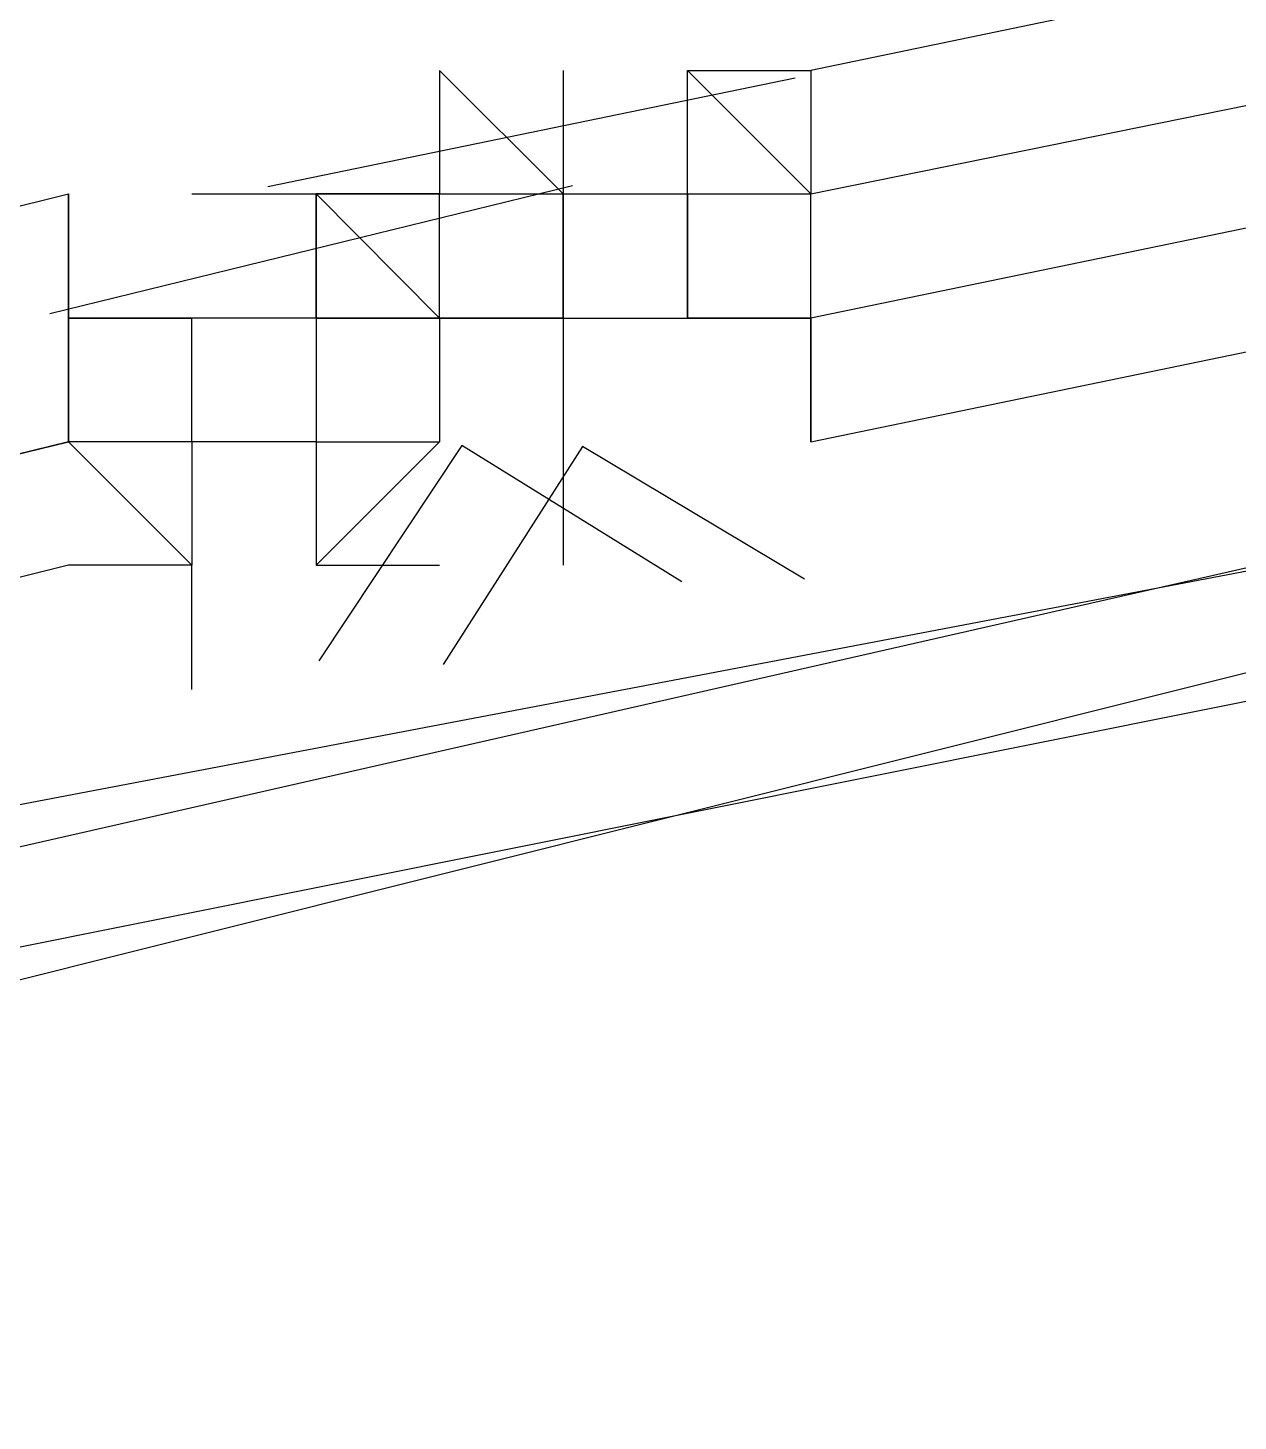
# Model space of a CAD drawing. Header units: feet. Extents: x -84 to 198, y -22 to 181.
# Drawn here: x 63.6756 to 63.806, y 151.3256 to 151.4757 of the extents above; entities that cross this region are included whole.
import ezdxf

# ---------------------------------------------------------------- set-up
doc = ezdxf.new("R2010")
doc.units = ezdxf.units.FT
doc.layers.add('A-LINEA', color=7, linetype='CONTINUOUS')

msp = doc.modelspace()

# ---------------------------------------------------------------- linework, layer by layer
at = {"layer": 'A-LINEA'}
for p, q in [((63.72, 151.4711), (63.72, 151.4578)), ((63.72, 151.4711), (63.7333, 151.4578)), ((63.72, 151.4711), (63.72, 151.4578)), ((63.72, 151.4711), (63.7333, 151.4578)), ((63.7333, 151.4711), (63.7333, 151.4711)), ((63.7333, 151.4711), (63.7333, 151.4711)), ((63.7333, 151.4711), (63.7333, 151.4711)), ((63.7333, 151.4711), (63.7333, 151.4711)), ((63.7333, 151.4711), (63.7333, 151.4711)), ((63.7333, 151.4711), (63.7333, 151.4711)), ((63.7467, 151.4711), (63.7467, 151.4711)), ((63.7467, 151.4711), (63.7467, 151.4711)), ((63.7467, 151.4711), (63.76, 151.4711)), ((63.7467, 151.4711), (63.7467, 151.4711)), ((63.7467, 151.4711), (63.7467, 151.4711)), ((63.7467, 151.4711), (63.76, 151.4711)), ((63.7467, 151.4711), (63.7467, 151.4711)), ((63.7467, 151.4711), (63.7467, 151.4711)), ((63.7467, 151.4578), (63.7467, 151.4711)), ((63.7467, 151.4711), (63.7467, 151.4711)), ((63.7467, 151.4711), (63.7467, 151.4711)), ((63.7467, 151.4711), (63.7467, 151.4711)), ((63.7467, 151.4711), (63.7467, 151.4711)), ((63.7467, 151.4711), (63.7467, 151.4711)), ((63.7467, 151.4711), (63.7467, 151.4711)), ((63.7467, 151.4711), (63.7467, 151.4711)), ((63.7467, 151.4711), (63.7467, 151.4711)), ((63.7467, 151.4711), (63.7467, 151.4711)), ((63.7467, 151.4711), (63.7467, 151.4711)), ((63.7467, 151.4711), (63.76, 151.4711)), ((63.7467, 151.4711), (63.7467, 151.4711)), ((63.7467, 151.4711), (63.7467, 151.4711)), ((63.7467, 151.4711), (63.76, 151.4711)), ((63.7467, 151.4711), (63.7467, 151.4711)), ((63.7467, 151.4711), (63.7467, 151.4711)), ((63.7467, 151.4578), (63.7467, 151.4711)), ((63.7467, 151.4711), (63.7467, 151.4711)), ((63.7467, 151.4711), (63.7467, 151.4711)), ((63.7467, 151.4711), (63.7467, 151.4711)), ((63.7467, 151.4711), (63.7467, 151.4711)), ((63.7467, 151.4711), (63.7467, 151.4711)), ((63.7467, 151.4711), (63.7467, 151.4711)), ((63.7467, 151.4711), (63.7467, 151.4711)), ((63.7467, 151.4711), (63.7467, 151.4711)), ((63.76, 151.4711), (63.76, 151.4711)), ((63.76, 151.4711), (63.76, 151.4711)), ((63.76, 151.4711), (63.76, 151.4711)), ((63.76, 151.4711), (63.76, 151.4711)), ((63.7015, 151.4586), (63.7583, 151.4703)), ((63.7015, 151.4586), (63.7583, 151.4703)), ((63.678, 151.4449), (63.7343, 151.4587)), ((63.678, 151.4449), (63.7343, 151.4587)), ((63.68, 151.4578), (63.68, 151.4578)), ((63.68, 151.4578), (63.68, 151.4578)), ((63.68, 151.4578), (63.68, 151.4578)), ((63.68, 151.4578), (63.68, 151.4578)), ((63.68, 151.4578), (63.68, 151.4578)), ((63.68, 151.4578), (63.68, 151.4578)), ((63.68, 151.4578), (63.68, 151.4578)), ((63.68, 151.4578), (63.68, 151.4578)), ((63.68, 151.4578), (63.68, 151.4578)), ((63.68, 151.4578), (63.68, 151.4578)), ((63.68, 151.4578), (63.68, 151.4578)), ((63.68, 151.4578), (63.68, 151.4578)), ((63.68, 151.4578), (63.68, 151.4578)), ((63.68, 151.4578), (63.68, 151.4578)), ((63.68, 151.4578), (63.68, 151.4578)), ((63.68, 151.4578), (63.68, 151.4578)), ((63.68, 151.4578), (63.68, 151.4578)), ((63.68, 151.4578), (63.68, 151.4578)), ((63.68, 151.4578), (63.68, 151.4578)), ((63.68, 151.4578), (63.68, 151.4578)), ((63.68, 151.4578), (63.68, 151.4578)), ((63.68, 151.4578), (63.68, 151.4578)), ((63.6933, 151.4578), (63.7067, 151.4578)), ((63.6933, 151.4578), (63.6933, 151.4578)), ((63.6933, 151.4578), (63.6933, 151.4578)), ((63.6933, 151.4578), (63.6933, 151.4578)), ((63.6933, 151.4578), (63.6933, 151.4578)), ((63.6933, 151.4578), (63.6933, 151.4578)), ((63.6933, 151.4578), (63.6933, 151.4578)), ((63.6933, 151.4578), (63.7067, 151.4578)), ((63.6933, 151.4578), (63.6933, 151.4578)), ((63.6933, 151.4578), (63.6933, 151.4578)), ((63.6933, 151.4578), (63.6933, 151.4578)), ((63.6933, 151.4578), (63.6933, 151.4578)), ((63.6933, 151.4578), (63.6933, 151.4578)), ((63.6933, 151.4578), (63.6933, 151.4578)), ((63.7067, 151.4578), (63.7067, 151.4578)), ((63.7067, 151.4578), (63.7067, 151.4578)), ((63.7067, 151.4578), (63.7067, 151.4578)), ((63.72, 151.4578), (63.7067, 151.4578)), ((63.7067, 151.4578), (63.7067, 151.4578)), ((63.7067, 151.4578), (63.7067, 151.4578)), ((63.72, 151.4578), (63.7067, 151.4578)), ((63.72, 151.4578), (63.7067, 151.4578)), ((63.7067, 151.4444), (63.7067, 151.4578)), ((63.7067, 151.4578), (63.72, 151.4444)), ((63.7067, 151.4578), (63.7067, 151.4578)), ((63.72, 151.4578), (63.7067, 151.4578)), ((63.7067, 151.4578), (63.7067, 151.4578)), ((63.72, 151.4578), (63.7067, 151.4578)), ((63.72, 151.4578), (63.7067, 151.4578)), ((63.7067, 151.4578), (63.7067, 151.4578)), ((63.72, 151.4578), (63.7067, 151.4578)), ((63.7067, 151.4578), (63.7067, 151.4578)), ((63.7067, 151.4444), (63.7067, 151.4578)), ((63.7067, 151.4444), (63.7067, 151.4578)), ((63.7067, 151.4578), (63.7067, 151.4578)), ((63.7067, 151.4578), (63.7067, 151.4578)), ((63.7067, 151.4578), (63.7067, 151.4578)), ((63.7067, 151.4578), (63.7067, 151.4578)), ((63.7067, 151.4578), (63.7067, 151.4444)), ((63.7067, 151.4578), (63.7067, 151.4578)), ((63.7067, 151.4578), (63.7067, 151.4578)), ((63.7067, 151.4444), (63.7067, 151.4578)), ((63.7067, 151.4578), (63.7067, 151.4578)), ((63.7067, 151.4578), (63.7067, 151.4578)), ((63.7067, 151.4578), (63.7067, 151.4578)), ((63.7067, 151.4578), (63.7067, 151.4578)), ((63.7067, 151.4578), (63.7067, 151.4578)), ((63.72, 151.4578), (63.7067, 151.4578)), ((63.7067, 151.4578), (63.7067, 151.4578)), ((63.7067, 151.4578), (63.7067, 151.4578)), ((63.7067, 151.4578), (63.7067, 151.4578)), ((63.7067, 151.4578), (63.72, 151.4578)), ((63.7067, 151.4578), (63.7067, 151.4578)), ((63.7067, 151.4578), (63.7067, 151.4578)), ((63.7067, 151.4578), (63.7067, 151.4578)), ((63.7067, 151.4578), (63.7067, 151.4578)), ((63.7067, 151.4578), (63.7067, 151.4578)), ((63.7067, 151.4578), (63.7067, 151.4578)), ((63.7067, 151.4444), (63.7067, 151.4578)), ((63.7067, 151.4578), (63.7067, 151.4578)), ((63.7067, 151.4578), (63.7067, 151.4578)), ((63.7067, 151.4578), (63.7067, 151.4578)), ((63.72, 151.4578), (63.7067, 151.4578)), ((63.7067, 151.4578), (63.7067, 151.4578)), ((63.7067, 151.4578), (63.7067, 151.4578)), ((63.72, 151.4578), (63.7067, 151.4578)), ((63.72, 151.4578), (63.7067, 151.4578)), ((63.7067, 151.4444), (63.7067, 151.4578)), ((63.7067, 151.4578), (63.72, 151.4444)), ((63.7067, 151.4578), (63.7067, 151.4578)), ((63.72, 151.4578), (63.7067, 151.4578)), ((63.7067, 151.4578), (63.7067, 151.4578)), ((63.72, 151.4578), (63.7067, 151.4578)), ((63.72, 151.4578), (63.7067, 151.4578)), ((63.7067, 151.4578), (63.7067, 151.4578)), ((63.72, 151.4578), (63.7067, 151.4578)), ((63.7067, 151.4578), (63.7067, 151.4578)), ((63.7067, 151.4444), (63.7067, 151.4578)), ((63.7067, 151.4444), (63.7067, 151.4578)), ((63.7067, 151.4578), (63.7067, 151.4578)), ((63.7067, 151.4578), (63.7067, 151.4578)), ((63.7067, 151.4578), (63.7067, 151.4578)), ((63.7067, 151.4578), (63.7067, 151.4578)), ((63.7067, 151.4578), (63.7067, 151.4444)), ((63.7067, 151.4578), (63.7067, 151.4578)), ((63.7067, 151.4578), (63.7067, 151.4578)), ((63.7067, 151.4444), (63.7067, 151.4578)), ((63.7067, 151.4578), (63.7067, 151.4578)), ((63.7067, 151.4578), (63.7067, 151.4578)), ((63.7067, 151.4578), (63.7067, 151.4578)), ((63.7067, 151.4578), (63.7067, 151.4578)), ((63.7067, 151.4578), (63.7067, 151.4578)), ((63.72, 151.4578), (63.7067, 151.4578)), ((63.7067, 151.4578), (63.7067, 151.4578)), ((63.7067, 151.4578), (63.7067, 151.4578)), ((63.7067, 151.4578), (63.7067, 151.4578)), ((63.7067, 151.4578), (63.72, 151.4578)), ((63.7067, 151.4578), (63.7067, 151.4578)), ((63.7067, 151.4578), (63.7067, 151.4578)), ((63.7067, 151.4578), (63.7067, 151.4578)), ((63.7067, 151.4578), (63.7067, 151.4578)), ((63.7067, 151.4578), (63.7067, 151.4578)), ((63.7067, 151.4578), (63.7067, 151.4578)), ((63.7067, 151.4444), (63.7067, 151.4578)), ((63.72, 151.4578), (63.72, 151.4578)), ((63.72, 151.4578), (63.72, 151.4578)), ((63.72, 151.4578), (63.7333, 151.4578)), ((63.72, 151.4578), (63.72, 151.4578)), ((63.72, 151.4444), (63.72, 151.4578)), ((63.72, 151.4578), (63.72, 151.4578)), ((63.72, 151.4578), (63.72, 151.4578)), ((63.72, 151.4578), (63.72, 151.4578)), ((63.72, 151.4578), (63.72, 151.4578)), ((63.72, 151.4578), (63.72, 151.4578)), ((63.72, 151.4444), (63.72, 151.4578)), ((63.72, 151.4578), (63.72, 151.4578)), ((63.72, 151.4578), (63.72, 151.4578)), ((63.72, 151.4578), (63.72, 151.4578)), ((63.72, 151.4578), (63.72, 151.4578)), ((63.72, 151.4578), (63.72, 151.4578)), ((63.72, 151.4578), (63.72, 151.4578)), ((63.72, 151.4578), (63.72, 151.4578)), ((63.72, 151.4578), (63.72, 151.4578)), ((63.72, 151.4578), (63.72, 151.4578)), ((63.72, 151.4578), (63.72, 151.4578)), ((63.72, 151.4578), (63.72, 151.4578)), ((63.72, 151.4578), (63.72, 151.4578)), ((63.72, 151.4578), (63.72, 151.4578)), ((63.72, 151.4578), (63.72, 151.4578)), ((63.72, 151.4578), (63.72, 151.4578)), ((63.72, 151.4578), (63.72, 151.4578)), ((63.72, 151.4578), (63.72, 151.4578)), ((63.72, 151.4578), (63.72, 151.4578)), ((63.72, 151.4578), (63.72, 151.4578)), ((63.72, 151.4578), (63.72, 151.4578)), ((63.72, 151.4578), (63.72, 151.4578)), ((63.72, 151.4578), (63.72, 151.4578)), ((63.72, 151.4578), (63.72, 151.4578)), ((63.72, 151.4578), (63.72, 151.4578)), ((63.72, 151.4444), (63.72, 151.4578)), ((63.72, 151.4578), (63.72, 151.4578)), ((63.72, 151.4578), (63.72, 151.4578)), ((63.72, 151.4578), (63.72, 151.4578)), ((63.72, 151.4578), (63.72, 151.4578)), ((63.72, 151.4578), (63.72, 151.4578)), ((63.72, 151.4578), (63.72, 151.4578)), ((63.72, 151.4578), (63.72, 151.4578)), ((63.72, 151.4578), (63.72, 151.4578)), ((63.72, 151.4578), (63.72, 151.4578)), ((63.72, 151.4578), (63.72, 151.4578)), ((63.72, 151.4578), (63.72, 151.4578)), ((63.72, 151.4578), (63.72, 151.4578)), ((63.72, 151.4578), (63.72, 151.4578)), ((63.72, 151.4578), (63.72, 151.4578)), ((63.72, 151.4578), (63.72, 151.4578)), ((63.72, 151.4578), (63.72, 151.4578)), ((63.72, 151.4578), (63.72, 151.4578)), ((63.72, 151.4578), (63.72, 151.4578)), ((63.72, 151.4578), (63.72, 151.4578)), ((63.72, 151.4578), (63.7333, 151.4578)), ((63.72, 151.4578), (63.72, 151.4578)), ((63.72, 151.4444), (63.72, 151.4578)), ((63.72, 151.4578), (63.72, 151.4578)), ((63.72, 151.4578), (63.72, 151.4578)), ((63.72, 151.4578), (63.72, 151.4578)), ((63.72, 151.4578), (63.72, 151.4578)), ((63.72, 151.4578), (63.72, 151.4578)), ((63.72, 151.4444), (63.72, 151.4578)), ((63.72, 151.4578), (63.72, 151.4578)), ((63.72, 151.4578), (63.72, 151.4578)), ((63.72, 151.4578), (63.72, 151.4578)), ((63.72, 151.4578), (63.72, 151.4578)), ((63.72, 151.4578), (63.72, 151.4578)), ((63.72, 151.4578), (63.72, 151.4578)), ((63.72, 151.4578), (63.72, 151.4578)), ((63.72, 151.4578), (63.72, 151.4578)), ((63.72, 151.4578), (63.72, 151.4578)), ((63.72, 151.4578), (63.72, 151.4578)), ((63.72, 151.4578), (63.72, 151.4578)), ((63.72, 151.4578), (63.72, 151.4578)), ((63.72, 151.4578), (63.72, 151.4578)), ((63.72, 151.4578), (63.72, 151.4578)), ((63.72, 151.4578), (63.72, 151.4578)), ((63.72, 151.4578), (63.72, 151.4578)), ((63.72, 151.4578), (63.72, 151.4578)), ((63.72, 151.4578), (63.72, 151.4578)), ((63.72, 151.4578), (63.72, 151.4578)), ((63.72, 151.4578), (63.72, 151.4578)), ((63.72, 151.4578), (63.72, 151.4578)), ((63.72, 151.4578), (63.72, 151.4578)), ((63.72, 151.4578), (63.72, 151.4578)), ((63.72, 151.4578), (63.72, 151.4578)), ((63.72, 151.4444), (63.72, 151.4578)), ((63.72, 151.4578), (63.72, 151.4578)), ((63.72, 151.4578), (63.72, 151.4578)), ((63.72, 151.4578), (63.72, 151.4578)), ((63.72, 151.4578), (63.72, 151.4578)), ((63.72, 151.4578), (63.72, 151.4578)), ((63.72, 151.4578), (63.72, 151.4578)), ((63.72, 151.4578), (63.72, 151.4578)), ((63.72, 151.4578), (63.72, 151.4578)), ((63.72, 151.4578), (63.72, 151.4578)), ((63.72, 151.4578), (63.72, 151.4578)), ((63.72, 151.4578), (63.72, 151.4578)), ((63.72, 151.4578), (63.72, 151.4578)), ((63.72, 151.4578), (63.72, 151.4578)), ((63.72, 151.4578), (63.72, 151.4578)), ((63.72, 151.4578), (63.72, 151.4578)), ((63.72, 151.4578), (63.72, 151.4578)), ((63.72, 151.4578), (63.72, 151.4578)), ((63.7333, 151.4578), (63.7333, 151.4578)), ((63.7333, 151.4578), (63.7333, 151.4578)), ((63.7333, 151.4578), (63.7467, 151.4578)), ((63.7333, 151.4578), (63.7333, 151.4578)), ((63.7333, 151.4578), (63.7333, 151.4578)), ((63.7333, 151.4578), (63.7333, 151.4578)), ((63.7333, 151.4444), (63.7333, 151.4578)), ((63.7333, 151.4578), (63.7333, 151.4578)), ((63.7333, 151.4578), (63.7333, 151.4578)), ((63.7333, 151.4578), (63.7333, 151.4578)), ((63.7333, 151.4578), (63.7333, 151.4578)), ((63.7333, 151.4578), (63.7333, 151.4578)), ((63.7333, 151.4578), (63.7333, 151.4578)), ((63.7333, 151.4578), (63.7333, 151.4578)), ((63.7333, 151.4578), (63.7333, 151.4578)), ((63.7333, 151.4578), (63.7333, 151.4578)), ((63.7333, 151.4578), (63.7333, 151.4578)), ((63.7333, 151.4578), (63.7333, 151.4578)), ((63.7333, 151.4578), (63.7333, 151.4578)), ((63.7333, 151.4578), (63.7333, 151.4578)), ((63.7333, 151.4578), (63.7333, 151.4578)), ((63.7333, 151.4578), (63.7333, 151.4578)), ((63.7333, 151.4578), (63.7333, 151.4578)), ((63.7333, 151.4578), (63.7333, 151.4578)), ((63.7333, 151.4578), (63.7333, 151.4578)), ((63.7333, 151.4578), (63.7333, 151.4578)), ((63.7333, 151.4578), (63.7333, 151.4578)), ((63.7333, 151.4578), (63.7333, 151.4578)), ((63.7333, 151.4578), (63.7333, 151.4578)), ((63.7333, 151.4578), (63.7333, 151.4578)), ((63.7333, 151.4578), (63.7333, 151.4578)), ((63.7333, 151.4578), (63.7333, 151.4578)), ((63.7333, 151.4578), (63.7333, 151.4578)), ((63.7333, 151.4578), (63.7333, 151.4578)), ((63.7333, 151.4578), (63.7333, 151.4578)), ((63.7333, 151.4578), (63.7333, 151.4578)), ((63.7333, 151.4578), (63.7333, 151.4578)), ((63.7333, 151.4578), (63.7333, 151.4578)), ((63.7333, 151.4578), (63.7333, 151.4578)), ((63.7333, 151.4578), (63.7333, 151.4578)), ((63.7333, 151.4578), (63.7333, 151.4578)), ((63.7333, 151.4444), (63.7333, 151.4578)), ((63.7333, 151.4444), (63.7333, 151.4578)), ((63.7333, 151.4578), (63.7333, 151.4578)), ((63.7333, 151.4578), (63.7333, 151.4578)), ((63.7333, 151.4578), (63.7467, 151.4578)), ((63.7333, 151.4578), (63.7333, 151.4578)), ((63.7333, 151.4578), (63.7333, 151.4578)), ((63.7333, 151.4578), (63.7333, 151.4578)), ((63.7333, 151.4444), (63.7333, 151.4578)), ((63.7333, 151.4578), (63.7333, 151.4578)), ((63.7333, 151.4578), (63.7333, 151.4578)), ((63.7333, 151.4578), (63.7333, 151.4578)), ((63.7333, 151.4578), (63.7333, 151.4578)), ((63.7333, 151.4578), (63.7333, 151.4578)), ((63.7333, 151.4578), (63.7333, 151.4578)), ((63.7333, 151.4578), (63.7333, 151.4578)), ((63.7333, 151.4578), (63.7333, 151.4578)), ((63.7333, 151.4578), (63.7333, 151.4578)), ((63.7333, 151.4578), (63.7333, 151.4578)), ((63.7333, 151.4578), (63.7333, 151.4578)), ((63.7333, 151.4578), (63.7333, 151.4578)), ((63.7333, 151.4578), (63.7333, 151.4578)), ((63.7333, 151.4578), (63.7333, 151.4578)), ((63.7333, 151.4578), (63.7333, 151.4578)), ((63.7333, 151.4578), (63.7333, 151.4578)), ((63.7333, 151.4578), (63.7333, 151.4578)), ((63.7333, 151.4578), (63.7333, 151.4578)), ((63.7333, 151.4578), (63.7333, 151.4578)), ((63.7333, 151.4578), (63.7333, 151.4578)), ((63.7333, 151.4578), (63.7333, 151.4578)), ((63.7333, 151.4578), (63.7333, 151.4578)), ((63.7333, 151.4578), (63.7333, 151.4578)), ((63.7333, 151.4578), (63.7333, 151.4578)), ((63.7333, 151.4578), (63.7333, 151.4578)), ((63.7333, 151.4578), (63.7333, 151.4578)), ((63.7333, 151.4578), (63.7333, 151.4578)), ((63.7333, 151.4578), (63.7333, 151.4578)), ((63.7333, 151.4578), (63.7333, 151.4578)), ((63.7333, 151.4578), (63.7333, 151.4578)), ((63.7333, 151.4578), (63.7333, 151.4578)), ((63.7333, 151.4578), (63.7333, 151.4578)), ((63.7333, 151.4578), (63.7333, 151.4578)), ((63.7333, 151.4578), (63.7333, 151.4578)), ((63.7333, 151.4444), (63.7333, 151.4578)), ((63.7333, 151.4444), (63.7333, 151.4578)), ((63.7467, 151.4578), (63.7467, 151.4578)), ((63.7467, 151.4444), (63.7467, 151.4578)), ((63.7467, 151.4578), (63.7467, 151.4578)), ((63.7467, 151.4578), (63.7467, 151.4578)), ((63.7467, 151.4578), (63.7467, 151.4578)), ((63.7467, 151.4578), (63.7467, 151.4578)), ((63.7467, 151.4578), (63.76, 151.4578)), ((63.7467, 151.4578), (63.7467, 151.4578)), ((63.7467, 151.4578), (63.7467, 151.4578)), ((63.7467, 151.4578), (63.7467, 151.4444)), ((63.7467, 151.4578), (63.7467, 151.4578)), ((63.7467, 151.4578), (63.7467, 151.4578)), ((63.7467, 151.4578), (63.7467, 151.4578)), ((63.7467, 151.4578), (63.7467, 151.4578)), ((63.7467, 151.4578), (63.7467, 151.4578)), ((63.7467, 151.4578), (63.7467, 151.4578)), ((63.7467, 151.4578), (63.76, 151.4578)), ((63.7467, 151.4578), (63.7467, 151.4578)), ((63.7467, 151.4578), (63.7467, 151.4578)), ((63.7467, 151.4578), (63.76, 151.4578)), ((63.7467, 151.4578), (63.7467, 151.4578)), ((63.7467, 151.4578), (63.7467, 151.4578)), ((63.7467, 151.4578), (63.7467, 151.4578)), ((63.7467, 151.4578), (63.7467, 151.4444)), ((63.7467, 151.4578), (63.7467, 151.4578)), ((63.7467, 151.4578), (63.7467, 151.4578)), ((63.7467, 151.4578), (63.7467, 151.4578)), ((63.7467, 151.4578), (63.7467, 151.4578)), ((63.7467, 151.4578), (63.7467, 151.4578)), ((63.7467, 151.4578), (63.7467, 151.4578)), ((63.7467, 151.4578), (63.7467, 151.4578)), ((63.7467, 151.4578), (63.7467, 151.4578)), ((63.7467, 151.4578), (63.7467, 151.4578)), ((63.7467, 151.4444), (63.7467, 151.4578)), ((63.7467, 151.4578), (63.7467, 151.4578)), ((63.7467, 151.4578), (63.7467, 151.4578)), ((63.7467, 151.4578), (63.7467, 151.4578)), ((63.7467, 151.4578), (63.7467, 151.4578)), ((63.7467, 151.4578), (63.76, 151.4578)), ((63.7467, 151.4578), (63.7467, 151.4578)), ((63.7467, 151.4578), (63.7467, 151.4578)), ((63.7467, 151.4578), (63.7467, 151.4444)), ((63.7467, 151.4578), (63.7467, 151.4578)), ((63.7467, 151.4578), (63.7467, 151.4578)), ((63.7467, 151.4578), (63.7467, 151.4578)), ((63.7467, 151.4578), (63.7467, 151.4578)), ((63.7467, 151.4578), (63.7467, 151.4578)), ((63.7467, 151.4578), (63.7467, 151.4578)), ((63.7467, 151.4578), (63.76, 151.4578)), ((63.7467, 151.4578), (63.7467, 151.4578)), ((63.7467, 151.4578), (63.7467, 151.4578)), ((63.7467, 151.4578), (63.76, 151.4578)), ((63.7467, 151.4578), (63.7467, 151.4578)), ((63.7467, 151.4578), (63.7467, 151.4578)), ((63.7467, 151.4578), (63.7467, 151.4578)), ((63.7467, 151.4578), (63.7467, 151.4444)), ((63.7467, 151.4578), (63.7467, 151.4578)), ((63.7467, 151.4578), (63.7467, 151.4578)), ((63.7467, 151.4578), (63.7467, 151.4578)), ((63.7467, 151.4578), (63.7467, 151.4578)), ((63.7467, 151.4578), (63.7467, 151.4578)), ((63.7467, 151.4578), (63.7467, 151.4578)), ((63.7467, 151.4578), (63.7467, 151.4578)), ((63.7467, 151.4578), (63.7467, 151.4578)), ((63.76, 151.4578), (63.76, 151.4578)), ((63.76, 151.4578), (63.76, 151.4578)), ((63.76, 151.4578), (63.76, 151.4578)), ((63.76, 151.4578), (63.76, 151.4578)), ((63.76, 151.4578), (63.76, 151.4578)), ((63.76, 151.4578), (63.76, 151.4578)), ((63.76, 151.4578), (63.76, 151.4578)), ((63.76, 151.4578), (63.76, 151.4578)), ((63.76, 151.4578), (63.76, 151.4578)), ((63.76, 151.4578), (63.76, 151.4578)), ((63.76, 151.4578), (63.76, 151.4578)), ((63.76, 151.4578), (63.76, 151.4578)), ((63.68, 151.4444), (63.68, 151.4444)), ((63.68, 151.4444), (63.68, 151.4444)), ((63.68, 151.4444), (63.68, 151.4444)), ((63.68, 151.4444), (63.6933, 151.4444)), ((63.68, 151.4444), (63.68, 151.4444)), ((63.68, 151.4444), (63.68, 151.4444)), ((63.68, 151.4444), (63.68, 151.4444)), ((63.68, 151.4444), (63.68, 151.4444)), ((63.68, 151.4444), (63.68, 151.4444)), ((63.68, 151.4444), (63.68, 151.4444)), ((63.68, 151.4444), (63.68, 151.4444)), ((63.68, 151.4444), (63.68, 151.4444)), ((63.68, 151.4444), (63.68, 151.4444)), ((63.68, 151.4444), (63.68, 151.4444)), ((63.68, 151.4444), (63.6933, 151.4444)), ((63.68, 151.4444), (63.68, 151.4444)), ((63.68, 151.4444), (63.68, 151.4444)), ((63.68, 151.4444), (63.68, 151.4444)), ((63.68, 151.4444), (63.6933, 151.4444)), ((63.68, 151.4444), (63.68, 151.4444)), ((63.68, 151.4444), (63.68, 151.4444)), ((63.68, 151.4444), (63.68, 151.4444)), ((63.68, 151.4444), (63.68, 151.4444)), ((63.68, 151.4444), (63.68, 151.4444)), ((63.68, 151.4444), (63.68, 151.4444)), ((63.68, 151.4444), (63.68, 151.4444)), ((63.68, 151.4444), (63.68, 151.4444)), ((63.68, 151.4444), (63.68, 151.4444)), ((63.68, 151.4444), (63.68, 151.4444)), ((63.68, 151.4444), (63.6933, 151.4444)), ((63.6933, 151.4311), (63.6933, 151.4444)), ((63.6933, 151.4444), (63.6933, 151.4444)), ((63.6933, 151.4444), (63.6933, 151.4444)), ((63.6933, 151.4444), (63.6933, 151.4444)), ((63.6933, 151.4444), (63.6933, 151.4444)), ((63.6933, 151.4444), (63.6933, 151.4444)), ((63.6933, 151.4444), (63.6933, 151.4444)), ((63.6933, 151.4444), (63.6933, 151.4444)), ((63.6933, 151.4444), (63.6933, 151.4444)), ((63.6933, 151.4444), (63.6933, 151.4444)), ((63.6933, 151.4444), (63.6933, 151.4444)), ((63.6933, 151.4444), (63.6933, 151.4444)), ((63.7067, 151.4444), (63.6933, 151.4444)), ((63.7067, 151.4444), (63.6933, 151.4444)), ((63.6933, 151.4311), (63.6933, 151.4444)), ((63.7067, 151.4444), (63.6933, 151.4444)), ((63.7067, 151.4444), (63.6933, 151.4444)), ((63.7067, 151.4444), (63.6933, 151.4444)), ((63.6933, 151.4444), (63.6933, 151.4444)), ((63.6933, 151.4444), (63.6933, 151.4444)), ((63.6933, 151.4444), (63.6933, 151.4444)), ((63.6933, 151.4444), (63.6933, 151.4444)), ((63.6933, 151.4444), (63.6933, 151.4444)), ((63.6933, 151.4444), (63.6933, 151.4444)), ((63.6933, 151.4444), (63.6933, 151.4444)), ((63.6933, 151.4444), (63.6933, 151.4444)), ((63.6933, 151.4444), (63.6933, 151.4444)), ((63.6933, 151.4444), (63.6933, 151.4444)), ((63.6933, 151.4444), (63.6933, 151.4444)), ((63.6933, 151.4444), (63.6933, 151.4444)), ((63.6933, 151.4444), (63.6933, 151.4444)), ((63.6933, 151.4444), (63.6933, 151.4444)), ((63.6933, 151.4311), (63.6933, 151.4444)), ((63.6933, 151.4444), (63.6933, 151.4444)), ((63.6933, 151.4444), (63.6933, 151.4444)), ((63.6933, 151.4444), (63.6933, 151.4444)), ((63.6933, 151.4444), (63.6933, 151.4444)), ((63.6933, 151.4444), (63.6933, 151.4444)), ((63.6933, 151.4444), (63.6933, 151.4444)), ((63.6933, 151.4444), (63.6933, 151.4444)), ((63.6933, 151.4444), (63.6933, 151.4444)), ((63.6933, 151.4444), (63.6933, 151.4444)), ((63.6933, 151.4444), (63.6933, 151.4444)), ((63.6933, 151.4444), (63.6933, 151.4444)), ((63.7067, 151.4444), (63.6933, 151.4444)), ((63.7067, 151.4444), (63.6933, 151.4444)), ((63.6933, 151.4311), (63.6933, 151.4444)), ((63.7067, 151.4444), (63.6933, 151.4444)), ((63.7067, 151.4444), (63.6933, 151.4444)), ((63.7067, 151.4444), (63.6933, 151.4444)), ((63.6933, 151.4444), (63.6933, 151.4444)), ((63.6933, 151.4444), (63.6933, 151.4444)), ((63.6933, 151.4444), (63.6933, 151.4444)), ((63.6933, 151.4444), (63.6933, 151.4444)), ((63.6933, 151.4444), (63.6933, 151.4444)), ((63.6933, 151.4444), (63.6933, 151.4444)), ((63.6933, 151.4444), (63.6933, 151.4444)), ((63.6933, 151.4444), (63.6933, 151.4444)), ((63.6933, 151.4444), (63.6933, 151.4444)), ((63.6933, 151.4444), (63.6933, 151.4444)), ((63.6933, 151.4444), (63.6933, 151.4444)), ((63.6933, 151.4444), (63.6933, 151.4444)), ((63.6933, 151.4444), (63.6933, 151.4444)), ((63.6933, 151.4444), (63.6933, 151.4444)), ((63.7067, 151.4444), (63.7067, 151.4444)), ((63.7067, 151.4444), (63.7067, 151.4444)), ((63.7067, 151.4444), (63.7067, 151.4444)), ((63.7067, 151.4444), (63.7067, 151.4444)), ((63.7067, 151.4444), (63.7067, 151.4444)), ((63.7067, 151.4444), (63.7067, 151.4444)), ((63.7067, 151.4444), (63.7067, 151.4444)), ((63.7067, 151.4444), (63.7067, 151.4444)), ((63.7067, 151.4444), (63.7067, 151.4444)), ((63.7067, 151.4444), (63.7067, 151.4444)), ((63.7067, 151.4444), (63.7067, 151.4444)), ((63.7067, 151.4444), (63.7067, 151.4444)), ((63.7067, 151.4444), (63.7067, 151.4444)), ((63.7067, 151.4444), (63.7067, 151.4444)), ((63.7067, 151.4444), (63.7067, 151.4444)), ((63.7067, 151.4444), (63.7067, 151.4444)), ((63.7067, 151.4444), (63.7067, 151.4444)), ((63.7067, 151.4444), (63.7067, 151.4444)), ((63.7067, 151.4444), (63.7067, 151.4444)), ((63.7067, 151.4444), (63.7067, 151.4444)), ((63.7067, 151.4444), (63.7067, 151.4444)), ((63.7067, 151.4444), (63.7067, 151.4444)), ((63.7067, 151.4444), (63.7067, 151.4444)), ((63.7067, 151.4444), (63.7067, 151.4444)), ((63.7067, 151.4444), (63.7067, 151.4444)), ((63.7067, 151.4444), (63.7067, 151.4444)), ((63.72, 151.4444), (63.7067, 151.4444)), ((63.7067, 151.4444), (63.7067, 151.4444)), ((63.7067, 151.4444), (63.7067, 151.4444)), ((63.7067, 151.4444), (63.7067, 151.4444)), ((63.72, 151.4444), (63.7067, 151.4444)), ((63.7067, 151.4444), (63.7067, 151.4444)), ((63.7067, 151.4444), (63.7067, 151.4444)), ((63.7067, 151.4444), (63.7067, 151.4444)), ((63.7067, 151.4444), (63.7067, 151.4444)), ((63.7067, 151.4444), (63.7067, 151.4444)), ((63.7067, 151.4444), (63.7067, 151.4444)), ((63.7067, 151.4444), (63.7067, 151.4444)), ((63.7067, 151.4444), (63.7067, 151.4444)), ((63.7067, 151.4444), (63.7067, 151.4444)), ((63.7067, 151.4444), (63.7067, 151.4444)), ((63.7067, 151.4444), (63.7067, 151.4444)), ((63.7067, 151.4444), (63.7067, 151.4444)), ((63.7067, 151.4444), (63.7067, 151.4444)), ((63.7067, 151.4444), (63.7067, 151.4444)), ((63.7067, 151.4444), (63.7067, 151.4444)), ((63.7067, 151.4444), (63.7067, 151.4444)), ((63.7067, 151.4444), (63.7067, 151.4444)), ((63.7067, 151.4444), (63.7067, 151.4444)), ((63.7067, 151.4444), (63.7067, 151.4444)), ((63.7067, 151.4444), (63.7067, 151.4444)), ((63.7067, 151.4444), (63.7067, 151.4444)), ((63.7067, 151.4444), (63.7067, 151.4444)), ((63.7067, 151.4444), (63.7067, 151.4444)), ((63.7067, 151.4444), (63.7067, 151.4444)), ((63.7067, 151.4444), (63.7067, 151.4444)), ((63.7067, 151.4444), (63.7067, 151.4444)), ((63.7067, 151.4444), (63.7067, 151.4444)), ((63.7067, 151.4444), (63.7067, 151.4444)), ((63.7067, 151.4444), (63.7067, 151.4444)), ((63.7067, 151.4444), (63.7067, 151.4444)), ((63.7067, 151.4444), (63.7067, 151.4444)), ((63.7067, 151.4444), (63.7067, 151.4444)), ((63.7067, 151.4444), (63.7067, 151.4444)), ((63.7067, 151.4444), (63.7067, 151.4444)), ((63.7067, 151.4444), (63.7067, 151.4444)), ((63.7067, 151.4444), (63.7067, 151.4444)), ((63.7067, 151.4444), (63.7067, 151.4444)), ((63.7067, 151.4444), (63.7067, 151.4444)), ((63.7067, 151.4444), (63.7067, 151.4444)), ((63.7067, 151.4444), (63.7067, 151.4444)), ((63.7067, 151.4444), (63.7067, 151.4444)), ((63.7067, 151.4444), (63.7067, 151.4444)), ((63.7067, 151.4444), (63.7067, 151.4444)), ((63.7067, 151.4444), (63.7067, 151.4444)), ((63.7067, 151.4444), (63.7067, 151.4444)), ((63.72, 151.4444), (63.7067, 151.4444)), ((63.7067, 151.4444), (63.7067, 151.4444)), ((63.7067, 151.4444), (63.7067, 151.4444)), ((63.7067, 151.4444), (63.7067, 151.4444)), ((63.72, 151.4444), (63.7067, 151.4444)), ((63.7067, 151.4444), (63.7067, 151.4444)), ((63.7067, 151.4444), (63.7067, 151.4444)), ((63.7067, 151.4444), (63.7067, 151.4444)), ((63.7067, 151.4444), (63.7067, 151.4444)), ((63.7067, 151.4444), (63.7067, 151.4444)), ((63.7067, 151.4444), (63.7067, 151.4444)), ((63.7067, 151.4444), (63.7067, 151.4444)), ((63.7067, 151.4444), (63.7067, 151.4444)), ((63.7067, 151.4444), (63.7067, 151.4444)), ((63.7067, 151.4444), (63.7067, 151.4444)), ((63.7067, 151.4444), (63.7067, 151.4444)), ((63.7067, 151.4444), (63.7067, 151.4444)), ((63.7067, 151.4444), (63.7067, 151.4444)), ((63.7067, 151.4444), (63.7067, 151.4444)), ((63.7067, 151.4444), (63.7067, 151.4444)), ((63.7067, 151.4444), (63.7067, 151.4444)), ((63.7067, 151.4444), (63.7067, 151.4444)), ((63.7067, 151.4444), (63.7067, 151.4444)), ((63.7067, 151.4444), (63.7067, 151.4444)), ((63.72, 151.4444), (63.72, 151.4444)), ((63.72, 151.4444), (63.72, 151.4444)), ((63.72, 151.4444), (63.72, 151.4444)), ((63.72, 151.4444), (63.72, 151.4444)), ((63.72, 151.4444), (63.72, 151.4444)), ((63.72, 151.4444), (63.72, 151.4444)), ((63.72, 151.4444), (63.72, 151.4444)), ((63.72, 151.4444), (63.72, 151.4444)), ((63.72, 151.4444), (63.72, 151.4444)), ((63.72, 151.4444), (63.7333, 151.4444)), ((63.72, 151.4444), (63.72, 151.4444)), ((63.72, 151.4444), (63.72, 151.4444)), ((63.72, 151.4444), (63.72, 151.4444)), ((63.72, 151.4444), (63.72, 151.4444)), ((63.72, 151.4444), (63.72, 151.4444)), ((63.72, 151.4444), (63.72, 151.4444)), ((63.72, 151.4444), (63.72, 151.4444)), ((63.72, 151.4444), (63.72, 151.4311)), ((63.72, 151.4444), (63.72, 151.4311)), ((63.72, 151.4444), (63.72, 151.4444)), ((63.72, 151.4444), (63.72, 151.4444)), ((63.72, 151.4444), (63.72, 151.4444)), ((63.7333, 151.4444), (63.72, 151.4444)), ((63.7333, 151.4444), (63.72, 151.4444)), ((63.72, 151.4444), (63.72, 151.4444)), ((63.7333, 151.4444), (63.72, 151.4444)), ((63.72, 151.4444), (63.72, 151.4444)), ((63.72, 151.4444), (63.72, 151.4444)), ((63.7333, 151.4444), (63.72, 151.4444)), ((63.72, 151.4444), (63.72, 151.4444)), ((63.72, 151.4444), (63.72, 151.4444)), ((63.72, 151.4444), (63.72, 151.4444)), ((63.72, 151.4444), (63.72, 151.4444)), ((63.72, 151.4444), (63.72, 151.4311)), ((63.72, 151.4444), (63.72, 151.4444)), ((63.72, 151.4444), (63.72, 151.4444)), ((63.72, 151.4444), (63.72, 151.4444)), ((63.72, 151.4444), (63.72, 151.4444)), ((63.72, 151.4444), (63.72, 151.4444)), ((63.72, 151.4444), (63.72, 151.4444)), ((63.72, 151.4444), (63.72, 151.4444)), ((63.72, 151.4444), (63.72, 151.4444)), ((63.72, 151.4444), (63.72, 151.4444)), ((63.72, 151.4444), (63.72, 151.4444)), ((63.72, 151.4444), (63.7333, 151.4444)), ((63.72, 151.4444), (63.72, 151.4444)), ((63.72, 151.4444), (63.72, 151.4444)), ((63.72, 151.4444), (63.72, 151.4444)), ((63.72, 151.4444), (63.72, 151.4444)), ((63.72, 151.4444), (63.72, 151.4444)), ((63.72, 151.4444), (63.72, 151.4444)), ((63.72, 151.4444), (63.72, 151.4444)), ((63.72, 151.4444), (63.72, 151.4444)), ((63.72, 151.4444), (63.72, 151.4444)), ((63.72, 151.4444), (63.72, 151.4444)), ((63.72, 151.4444), (63.72, 151.4444)), ((63.72, 151.4444), (63.72, 151.4444)), ((63.72, 151.4444), (63.72, 151.4444)), ((63.72, 151.4444), (63.72, 151.4444)), ((63.72, 151.4444), (63.72, 151.4444)), ((63.72, 151.4444), (63.7333, 151.4444)), ((63.72, 151.4444), (63.72, 151.4444)), ((63.72, 151.4444), (63.72, 151.4444)), ((63.72, 151.4444), (63.72, 151.4444)), ((63.72, 151.4444), (63.72, 151.4444)), ((63.72, 151.4444), (63.72, 151.4444)), ((63.72, 151.4444), (63.72, 151.4444)), ((63.72, 151.4444), (63.72, 151.4444)), ((63.72, 151.4444), (63.72, 151.4311)), ((63.72, 151.4444), (63.72, 151.4311)), ((63.72, 151.4444), (63.72, 151.4444)), ((63.72, 151.4444), (63.72, 151.4444)), ((63.72, 151.4444), (63.72, 151.4444)), ((63.7333, 151.4444), (63.72, 151.4444)), ((63.7333, 151.4444), (63.72, 151.4444)), ((63.72, 151.4444), (63.72, 151.4444)), ((63.7333, 151.4444), (63.72, 151.4444)), ((63.72, 151.4444), (63.72, 151.4444)), ((63.72, 151.4444), (63.72, 151.4444)), ((63.7333, 151.4444), (63.72, 151.4444)), ((63.72, 151.4444), (63.72, 151.4444)), ((63.72, 151.4444), (63.72, 151.4444)), ((63.72, 151.4444), (63.72, 151.4444)), ((63.72, 151.4444), (63.72, 151.4444)), ((63.72, 151.4444), (63.72, 151.4311)), ((63.72, 151.4444), (63.72, 151.4444)), ((63.72, 151.4444), (63.72, 151.4444)), ((63.72, 151.4444), (63.72, 151.4444)), ((63.72, 151.4444), (63.72, 151.4444)), ((63.72, 151.4444), (63.72, 151.4444)), ((63.72, 151.4444), (63.72, 151.4444)), ((63.72, 151.4444), (63.72, 151.4444)), ((63.72, 151.4444), (63.72, 151.4444)), ((63.72, 151.4444), (63.72, 151.4444)), ((63.72, 151.4444), (63.72, 151.4444)), ((63.72, 151.4444), (63.7333, 151.4444)), ((63.72, 151.4444), (63.72, 151.4444)), ((63.72, 151.4444), (63.72, 151.4444)), ((63.72, 151.4444), (63.72, 151.4444)), ((63.72, 151.4444), (63.72, 151.4444)), ((63.72, 151.4444), (63.72, 151.4444)), ((63.72, 151.4444), (63.72, 151.4444)), ((63.7333, 151.4444), (63.7333, 151.4444)), ((63.7333, 151.4444), (63.7333, 151.4444)), ((63.7333, 151.4444), (63.7333, 151.4444)), ((63.7333, 151.4444), (63.7333, 151.4444)), ((63.7333, 151.4444), (63.7333, 151.4444)), ((63.7333, 151.4444), (63.7333, 151.4444)), ((63.7333, 151.4444), (63.7333, 151.4444)), ((63.7333, 151.4444), (63.7467, 151.4444)), ((63.7333, 151.4444), (63.7467, 151.4444)), ((63.7333, 151.4444), (63.7333, 151.4444)), ((63.7333, 151.4444), (63.7333, 151.4444)), ((63.7333, 151.4444), (63.7333, 151.4444)), ((63.7333, 151.4444), (63.7467, 151.4444)), ((63.7333, 151.4444), (63.7333, 151.4444)), ((63.7333, 151.4444), (63.7333, 151.4444)), ((63.7333, 151.4444), (63.7333, 151.4444)), ((63.7333, 151.4444), (63.7467, 151.4444)), ((63.7333, 151.4444), (63.7333, 151.4444)), ((63.7333, 151.4444), (63.7333, 151.4444)), ((63.7333, 151.4444), (63.7333, 151.4444)), ((63.7333, 151.4444), (63.7333, 151.4444)), ((63.7333, 151.4444), (63.7333, 151.4444)), ((63.7333, 151.4444), (63.7333, 151.4444)), ((63.7333, 151.4444), (63.7333, 151.4444)), ((63.7333, 151.4444), (63.7333, 151.4444)), ((63.7333, 151.4444), (63.7333, 151.4444)), ((63.7333, 151.4444), (63.7333, 151.4444)), ((63.7333, 151.4444), (63.7333, 151.4444)), ((63.7333, 151.4444), (63.7333, 151.4444)), ((63.7333, 151.4444), (63.7333, 151.4444)), ((63.7333, 151.4444), (63.7333, 151.4444)), ((63.7333, 151.4444), (63.7333, 151.4444)), ((63.7333, 151.4444), (63.7333, 151.4444)), ((63.7333, 151.4444), (63.7333, 151.4444)), ((63.7333, 151.4444), (63.7333, 151.4444)), ((63.7333, 151.4444), (63.7333, 151.4444)), ((63.7333, 151.4444), (63.7333, 151.4444)), ((63.7333, 151.4444), (63.7333, 151.4444)), ((63.7333, 151.4444), (63.7333, 151.4444)), ((63.7333, 151.4444), (63.7333, 151.4444)), ((63.7333, 151.4444), (63.7333, 151.4444)), ((63.7333, 151.4444), (63.7333, 151.4444)), ((63.7333, 151.4444), (63.7333, 151.4444)), ((63.7333, 151.4444), (63.7333, 151.4444)), ((63.7333, 151.4444), (63.7333, 151.4444)), ((63.7333, 151.4444), (63.7333, 151.4444)), ((63.7333, 151.4444), (63.7333, 151.4444)), ((63.7333, 151.4444), (63.7333, 151.4444)), ((63.7333, 151.4444), (63.7467, 151.4444)), ((63.7333, 151.4444), (63.7467, 151.4444)), ((63.7333, 151.4444), (63.7333, 151.4444)), ((63.7333, 151.4444), (63.7333, 151.4444)), ((63.7333, 151.4444), (63.7333, 151.4444)), ((63.7333, 151.4444), (63.7467, 151.4444)), ((63.7333, 151.4444), (63.7333, 151.4444)), ((63.7333, 151.4444), (63.7333, 151.4444)), ((63.7333, 151.4444), (63.7333, 151.4444)), ((63.7333, 151.4444), (63.7467, 151.4444)), ((63.7333, 151.4444), (63.7333, 151.4444)), ((63.7333, 151.4444), (63.7333, 151.4444)), ((63.7333, 151.4444), (63.7333, 151.4444)), ((63.7333, 151.4444), (63.7333, 151.4444)), ((63.7333, 151.4444), (63.7333, 151.4444)), ((63.7333, 151.4444), (63.7333, 151.4444)), ((63.7333, 151.4444), (63.7333, 151.4444)), ((63.7333, 151.4444), (63.7333, 151.4444)), ((63.7333, 151.4444), (63.7333, 151.4444)), ((63.7333, 151.4444), (63.7333, 151.4444)), ((63.7333, 151.4444), (63.7333, 151.4444)), ((63.7333, 151.4444), (63.7333, 151.4444)), ((63.7333, 151.4444), (63.7333, 151.4444)), ((63.7333, 151.4444), (63.7333, 151.4444)), ((63.7333, 151.4444), (63.7333, 151.4444)), ((63.7333, 151.4444), (63.7333, 151.4444)), ((63.7333, 151.4444), (63.7333, 151.4444)), ((63.7333, 151.4444), (63.7333, 151.4444)), ((63.7333, 151.4444), (63.7333, 151.4444)), ((63.7333, 151.4444), (63.7333, 151.4444)), ((63.7333, 151.4444), (63.7333, 151.4444)), ((63.7333, 151.4444), (63.7333, 151.4444)), ((63.7333, 151.4444), (63.7333, 151.4444)), ((63.7333, 151.4444), (63.7333, 151.4444)), ((63.7467, 151.4444), (63.7467, 151.4444)), ((63.7467, 151.4444), (63.7467, 151.4444)), ((63.7467, 151.4444), (63.7467, 151.4444)), ((63.7467, 151.4444), (63.7467, 151.4444)), ((63.7467, 151.4444), (63.7467, 151.4444)), ((63.7467, 151.4444), (63.7467, 151.4444)), ((63.7467, 151.4444), (63.7467, 151.4444)), ((63.7467, 151.4444), (63.7467, 151.4444)), ((63.7467, 151.4444), (63.76, 151.4444)), ((63.7467, 151.4444), (63.7467, 151.4444)), ((63.7467, 151.4444), (63.7467, 151.4444)), ((63.7467, 151.4444), (63.7467, 151.4444)), ((63.7467, 151.4444), (63.7467, 151.4444)), ((63.7467, 151.4444), (63.7467, 151.4444)), ((63.7467, 151.4444), (63.76, 151.4444)), ((63.7467, 151.4444), (63.7467, 151.4444)), ((63.7467, 151.4444), (63.7467, 151.4444)), ((63.7467, 151.4444), (63.7467, 151.4444)), ((63.7467, 151.4444), (63.7467, 151.4444)), ((63.7467, 151.4444), (63.7467, 151.4444)), ((63.7467, 151.4444), (63.7467, 151.4444)), ((63.7467, 151.4444), (63.7467, 151.4444)), ((63.7467, 151.4444), (63.7467, 151.4444)), ((63.7467, 151.4444), (63.7467, 151.4444)), ((63.7467, 151.4444), (63.7467, 151.4444)), ((63.7467, 151.4444), (63.7467, 151.4444)), ((63.7467, 151.4444), (63.7467, 151.4444)), ((63.7467, 151.4444), (63.7467, 151.4444)), ((63.7467, 151.4444), (63.7467, 151.4444)), ((63.7467, 151.4444), (63.76, 151.4444)), ((63.7467, 151.4444), (63.7467, 151.4444)), ((63.7467, 151.4444), (63.7467, 151.4444)), ((63.7467, 151.4444), (63.7467, 151.4444)), ((63.7467, 151.4444), (63.7467, 151.4444)), ((63.7467, 151.4444), (63.7467, 151.4444)), ((63.7467, 151.4444), (63.76, 151.4444)), ((63.7467, 151.4444), (63.7467, 151.4444)), ((63.7467, 151.4444), (63.7467, 151.4444)), ((63.7467, 151.4444), (63.7467, 151.4444)), ((63.7467, 151.4444), (63.7467, 151.4444)), ((63.7467, 151.4444), (63.7467, 151.4444)), ((63.7467, 151.4444), (63.7467, 151.4444)), ((63.76, 151.4444), (63.76, 151.4444)), ((63.76, 151.4444), (63.76, 151.4444)), ((63.76, 151.4444), (63.76, 151.4444)), ((63.76, 151.4444), (63.76, 151.4444)), ((63.76, 151.4444), (63.76, 151.4444)), ((63.76, 151.4444), (63.76, 151.4444)), ((63.76, 151.4444), (63.76, 151.4444)), ((63.76, 151.4444), (63.76, 151.4444)), ((63.76, 151.4444), (63.76, 151.4444)), ((63.76, 151.4444), (63.76, 151.4444)), ((63.76, 151.4444), (63.76, 151.4444)), ((63.76, 151.4444), (63.76, 151.4444)), ((63.76, 151.4444), (63.76, 151.4444)), ((63.76, 151.4444), (63.76, 151.4444)), ((63.76, 151.4444), (63.76, 151.4444)), ((63.76, 151.4444), (63.76, 151.4444)), ((63.76, 151.4444), (63.76, 151.4444)), ((63.76, 151.4444), (63.76, 151.4444)), ((63.68, 151.4311), (63.68, 151.4311)), ((63.68, 151.4311), (63.68, 151.4311)), ((63.68, 151.4311), (63.68, 151.4311)), ((63.68, 151.4311), (63.68, 151.4311)), ((63.68, 151.4311), (63.68, 151.4311)), ((63.6933, 151.4311), (63.68, 151.4311)), ((63.68, 151.4311), (63.68, 151.4311)), ((63.68, 151.4311), (63.68, 151.4311)), ((63.68, 151.4311), (63.68, 151.4311)), ((63.68, 151.4311), (63.68, 151.4311)), ((63.68, 151.4311), (63.68, 151.4311)), ((63.6933, 151.4311), (63.68, 151.4311)), ((63.6933, 151.4311), (63.6933, 151.4311)), ((63.6933, 151.4311), (63.6933, 151.4311)), ((63.7067, 151.4311), (63.6933, 151.4311)), ((63.6933, 151.4311), (63.6933, 151.4311)), ((63.6933, 151.4311), (63.6933, 151.4311)), ((63.6933, 151.4311), (63.6933, 151.4311)), ((63.6933, 151.4311), (63.6933, 151.4311)), ((63.6933, 151.4311), (63.6933, 151.4311)), ((63.6933, 151.4311), (63.6933, 151.4311)), ((63.6933, 151.4311), (63.6933, 151.4311)), ((63.6933, 151.4311), (63.6933, 151.4311)), ((63.6933, 151.4311), (63.6933, 151.4311)), ((63.6933, 151.4311), (63.6933, 151.4311)), ((63.6933, 151.4311), (63.6933, 151.4178)), ((63.6933, 151.4311), (63.6933, 151.4311)), ((63.6933, 151.4311), (63.6933, 151.4178)), ((63.6933, 151.4311), (63.6933, 151.4311)), ((63.6933, 151.4311), (63.6933, 151.4311)), ((63.6933, 151.4311), (63.6933, 151.4311)), ((63.6933, 151.4311), (63.6933, 151.4311)), ((63.6933, 151.4311), (63.6933, 151.4311)), ((63.6933, 151.4311), (63.6933, 151.4311)), ((63.6933, 151.4311), (63.6933, 151.4311)), ((63.6933, 151.4311), (63.6933, 151.4311)), ((63.7067, 151.4311), (63.6933, 151.4311)), ((63.6933, 151.4311), (63.6933, 151.4311)), ((63.6933, 151.4311), (63.6933, 151.4311)), ((63.6933, 151.4311), (63.6933, 151.4311)), ((63.6933, 151.4311), (63.6933, 151.4311)), ((63.6933, 151.4311), (63.6933, 151.4311)), ((63.6933, 151.4311), (63.6933, 151.4311)), ((63.6933, 151.4311), (63.6933, 151.4311)), ((63.6933, 151.4311), (63.6933, 151.4311)), ((63.6933, 151.4311), (63.6933, 151.4311)), ((63.6933, 151.4311), (63.6933, 151.4311)), ((63.6933, 151.4311), (63.6933, 151.4178)), ((63.6933, 151.4311), (63.6933, 151.4311)), ((63.6933, 151.4311), (63.6933, 151.4178)), ((63.6933, 151.4311), (63.6933, 151.4311)), ((63.6933, 151.4311), (63.6933, 151.4311)), ((63.6933, 151.4311), (63.6933, 151.4311)), ((63.6933, 151.4311), (63.6933, 151.4311)), ((63.6933, 151.4311), (63.6933, 151.4311)), ((63.6933, 151.4311), (63.6933, 151.4311)), ((63.7067, 151.4178), (63.72, 151.4311)), ((63.7067, 151.4311), (63.7067, 151.4311)), ((63.7067, 151.4311), (63.72, 151.4311)), ((63.7067, 151.4311), (63.7067, 151.4311)), ((63.7067, 151.4311), (63.72, 151.4311)), ((63.7067, 151.4311), (63.7067, 151.4311)), ((63.7067, 151.4311), (63.7067, 151.4311)), ((63.7067, 151.4311), (63.7067, 151.4311)), ((63.7067, 151.4311), (63.7067, 151.4311)), ((63.7067, 151.4311), (63.7067, 151.4311)), ((63.7067, 151.4311), (63.7067, 151.4311)), ((63.7067, 151.4311), (63.7067, 151.4311)), ((63.7067, 151.4311), (63.7067, 151.4311)), ((63.7067, 151.4311), (63.7067, 151.4311)), ((63.7067, 151.4311), (63.7067, 151.4178)), ((63.7067, 151.4311), (63.7067, 151.4311)), ((63.7067, 151.4311), (63.7067, 151.4311)), ((63.7067, 151.4311), (63.7067, 151.4311)), ((63.7067, 151.4178), (63.72, 151.4311)), ((63.7067, 151.4311), (63.7067, 151.4311)), ((63.7067, 151.4311), (63.72, 151.4311)), ((63.7067, 151.4311), (63.7067, 151.4311)), ((63.7067, 151.4311), (63.72, 151.4311)), ((63.7067, 151.4311), (63.7067, 151.4311)), ((63.7067, 151.4311), (63.7067, 151.4311)), ((63.7067, 151.4311), (63.7067, 151.4311)), ((63.7067, 151.4311), (63.7067, 151.4311)), ((63.7067, 151.4311), (63.7067, 151.4311)), ((63.7067, 151.4311), (63.7067, 151.4311)), ((63.7067, 151.4311), (63.7067, 151.4311)), ((63.7067, 151.4311), (63.7067, 151.4311)), ((63.7067, 151.4311), (63.7067, 151.4311)), ((63.7067, 151.4311), (63.7067, 151.4178)), ((63.7067, 151.4311), (63.7067, 151.4311)), ((63.7067, 151.4311), (63.7067, 151.4311)), ((63.7067, 151.4311), (63.7067, 151.4311)), ((63.72, 151.4311), (63.72, 151.4311)), ((63.72, 151.4311), (63.72, 151.4311)), ((63.72, 151.4311), (63.72, 151.4311)), ((63.72, 151.4311), (63.72, 151.4311)), ((63.72, 151.4311), (63.72, 151.4311)), ((63.72, 151.4311), (63.72, 151.4311)), ((63.72, 151.4311), (63.72, 151.4311)), ((63.72, 151.4311), (63.72, 151.4311)), ((63.72, 151.4311), (63.72, 151.4311)), ((63.72, 151.4311), (63.72, 151.4311)), ((63.72, 151.4311), (63.72, 151.4311)), ((63.72, 151.4311), (63.72, 151.4311)), ((63.72, 151.4311), (63.72, 151.4311)), ((63.72, 151.4311), (63.72, 151.4311)), ((63.72, 151.4311), (63.72, 151.4311)), ((63.72, 151.4311), (63.72, 151.4311)), ((63.72, 151.4311), (63.72, 151.4311)), ((63.72, 151.4311), (63.72, 151.4311)), ((63.7333, 151.4311), (63.7333, 151.4311)), ((63.7333, 151.4311), (63.7333, 151.4311)), ((63.7333, 151.4311), (63.7333, 151.4311)), ((63.7333, 151.4311), (63.7333, 151.4311)), ((63.7333, 151.4311), (63.7333, 151.4311)), ((63.7333, 151.4311), (63.7333, 151.4311)), ((63.7333, 151.4311), (63.7333, 151.4311)), ((63.7333, 151.4311), (63.7333, 151.4311)), ((63.7333, 151.4311), (63.7333, 151.4311)), ((63.7333, 151.4311), (63.7333, 151.4311)), ((63.7333, 151.4311), (63.7333, 151.4311)), ((63.7333, 151.4311), (63.7333, 151.4311)), ((63.7333, 151.4311), (63.7333, 151.4311)), ((63.7333, 151.4311), (63.7333, 151.4311)), ((63.7333, 151.4311), (63.7333, 151.4311)), ((63.7333, 151.4311), (63.7333, 151.4311)), ((63.7333, 151.4311), (63.7333, 151.4311)), ((63.7333, 151.4311), (63.7333, 151.4311)), ((63.7333, 151.4311), (63.7333, 151.4311)), ((63.7333, 151.4311), (63.7333, 151.4311)), ((63.7333, 151.4311), (63.7333, 151.4311)), ((63.7333, 151.4311), (63.7333, 151.4311)), ((63.7333, 151.4311), (63.7333, 151.4311)), ((63.7333, 151.4311), (63.7333, 151.4311)), ((63.7333, 151.4311), (63.7333, 151.4311)), ((63.7333, 151.4311), (63.7333, 151.4311)), ((63.7333, 151.4311), (63.7333, 151.4311)), ((63.7333, 151.4311), (63.7333, 151.4311)), ((63.7333, 151.4311), (63.7333, 151.4311)), ((63.7333, 151.4311), (63.7333, 151.4311)), ((63.7333, 151.4311), (63.7333, 151.4311)), ((63.7333, 151.4311), (63.7333, 151.4311)), ((63.7333, 151.4311), (63.7333, 151.4311)), ((63.7333, 151.4311), (63.7333, 151.4311)), ((63.76, 151.4311), (63.76, 151.4311)), ((63.76, 151.4311), (63.76, 151.4311)), ((63.76, 151.4311), (63.76, 151.4311)), ((63.76, 151.4311), (63.76, 151.4311)), ((63.76, 151.4311), (63.76, 151.4311)), ((63.76, 151.4311), (63.76, 151.4311)), ((63.76, 151.4311), (63.76, 151.4311)), ((63.76, 151.4311), (63.76, 151.4311)), ((63.76, 151.4311), (63.76, 151.4311)), ((63.76, 151.4311), (63.76, 151.4311)), ((63.76, 151.4311), (63.76, 151.4311)), ((63.76, 151.4311), (63.76, 151.4311)), ((63.76, 151.4311), (63.76, 151.4311)), ((63.76, 151.4311), (63.76, 151.4311)), ((63.76, 151.4311), (63.76, 151.4311)), ((63.76, 151.4311), (63.76, 151.4311)), ((63.6933, 151.4178), (63.6933, 151.4178)), ((63.6933, 151.4178), (63.6933, 151.4178)), ((63.6933, 151.4178), (63.6933, 151.4178)), ((63.6933, 151.4178), (63.6933, 151.4178)), ((63.6933, 151.4178), (63.6933, 151.4178)), ((63.6933, 151.4178), (63.6933, 151.4178)), ((63.6933, 151.4178), (63.6933, 151.4178)), ((63.6933, 151.4178), (63.6933, 151.4178)), ((63.6933, 151.4178), (63.6933, 151.4178)), ((63.6933, 151.4178), (63.6933, 151.4178)), ((63.6933, 151.4178), (63.6933, 151.4178)), ((63.6933, 151.4178), (63.6933, 151.4178)), ((63.6933, 151.4178), (63.6933, 151.4178)), ((63.6933, 151.4178), (63.6933, 151.4178)), ((63.6933, 151.4178), (63.6933, 151.4178)), ((63.6933, 151.4178), (63.6933, 151.4178)), ((63.6933, 151.4178), (63.6933, 151.4178)), ((63.6933, 151.4178), (63.6933, 151.4178)), ((63.6933, 151.4044), (63.6933, 151.4044)), ((63.6933, 151.4044), (63.6933, 151.4044))]:
    msp.add_line(p, q, dxfattribs=at)
for points in [[(67.6133, 152.2711), (63.76, 151.4711), (63.76, 151.4578), (67.6267, 152.2444), (67.6267, 152.2578), (67.6133, 152.2711)], [(67.6133, 152.2711), (63.76, 151.4711), (63.76, 151.4578), (67.6267, 152.2444), (67.6267, 152.2578), (67.6133, 152.2711)], [(67.6267, 152.2444), (63.76, 151.4444), (63.76, 151.4311), (67.6267, 152.2311), (67.6267, 152.2444)], [(67.6267, 152.2444), (63.76, 151.4444), (63.76, 151.4311), (67.6267, 152.2311), (67.6267, 152.2444)], [(63.7333, 151.4711), (63.7333, 151.4444), (63.7333, 151.4311), (63.7333, 151.4178)], [(63.7333, 151.4711), (63.7333, 151.4444), (63.7333, 151.4311), (63.7333, 151.4178)], [(63.76, 151.4311), (63.76, 151.4444), (63.76, 151.4578), (63.7467, 151.4711), (63.76, 151.4711)], [(63.76, 151.4311), (63.76, 151.4444), (63.76, 151.4578), (63.7467, 151.4711), (63.76, 151.4711)], [(59.8533, 150.5111), (63.68, 151.4578), (63.68, 151.4444), (63.68, 151.4311), (59.8533, 150.4978), (59.84, 150.5111), (59.8533, 150.5111)], [(59.8533, 150.5111), (63.68, 151.4578), (63.68, 151.4444), (63.68, 151.4311), (59.8533, 150.4978), (59.84, 150.5111), (59.8533, 150.5111)], [(63.6933, 151.4444), (63.68, 151.4444), (63.68, 151.4578)], [(63.6933, 151.4044), (63.6933, 151.4178), (63.68, 151.4311), (63.68, 151.4444), (63.68, 151.4578)], [(63.6933, 151.4444), (63.68, 151.4444), (63.68, 151.4578)], [(63.6933, 151.4044), (63.6933, 151.4178), (63.68, 151.4311), (63.68, 151.4444), (63.68, 151.4578)], [(63.7067, 151.4578), (63.7067, 151.4444), (63.6933, 151.4444)], [(63.7067, 151.4578), (63.7067, 151.4444), (63.6933, 151.4444)], [(63.7067, 151.4578), (63.7067, 151.4444), (63.7067, 151.4311), (63.7067, 151.4178), (63.72, 151.4178)], [(63.7067, 151.4578), (63.7067, 151.4444), (63.7067, 151.4311), (63.7067, 151.4178), (63.72, 151.4178)], [(63.72, 151.4578), (63.7333, 151.4578), (63.7333, 151.4444)], [(63.72, 151.4578), (63.7333, 151.4578), (63.7333, 151.4444)], [(63.7467, 151.4578), (63.7467, 151.4444), (63.7467, 151.4578)], [(63.7467, 151.4578), (63.7467, 151.4444), (63.7467, 151.4578)], [(63.7067, 151.4444), (63.7067, 151.4444), (63.72, 151.4444), (63.72, 151.4444)], [(63.7067, 151.4444), (63.7067, 151.4444), (63.72, 151.4444), (63.72, 151.4444)], [(63.76, 151.4311), (63.76, 151.4444), (63.7467, 151.4444)], [(63.76, 151.4311), (63.76, 151.4444), (63.7467, 151.4444)], [(59.8533, 150.4844), (63.68, 151.4311), (63.6933, 151.4178), (63.68, 151.4178), (59.8533, 150.4711), (59.8533, 150.4844)], [(59.8533, 150.4844), (63.68, 151.4311), (63.6933, 151.4178), (63.68, 151.4178), (59.8533, 150.4711), (59.8533, 150.4844)], [(63.72, 150.7911), (64, 150.8711), (63.8667, 151.4311), (63.5733, 151.3644), (63.72, 150.7911)], [(63.72, 150.7911), (64, 150.8711), (63.8667, 151.4311), (63.5733, 151.3644), (63.72, 150.7911)], [(64, 150.8578), (63.72, 150.8044), (63.6, 151.3778), (63.88, 151.4311), (64, 150.8578)], [(64, 150.8578), (63.72, 150.8044), (63.6, 151.3778), (63.88, 151.4311), (64, 150.8578)], [(63.7461, 151.416), (63.7224, 151.4307), (63.707, 151.4075)], [(63.7461, 151.416), (63.7224, 151.4307), (63.707, 151.4075)], [(63.7593, 151.4163), (63.7354, 151.4306), (63.7204, 151.4071)], [(63.7593, 151.4163), (63.7354, 151.4306), (63.7204, 151.4071)], [(63.72, 150.8044), (63.9867, 150.8711), (63.8533, 151.4178), (63.5867, 151.3511), (63.72, 150.8044)], [(63.72, 150.8044), (63.9867, 150.8711), (63.8533, 151.4178), (63.5867, 151.3511), (63.72, 150.8044)], [(63.9867, 150.8711), (63.72, 150.8178), (63.6133, 151.3644), (63.88, 151.4178), (63.9867, 150.8711)], [(63.9867, 150.8711), (63.72, 150.8178), (63.6133, 151.3644), (63.88, 151.4178), (63.9867, 150.8711)]]:
    msp.add_lwpolyline(points, dxfattribs=at)

doc.saveas('drawing.dxf')
